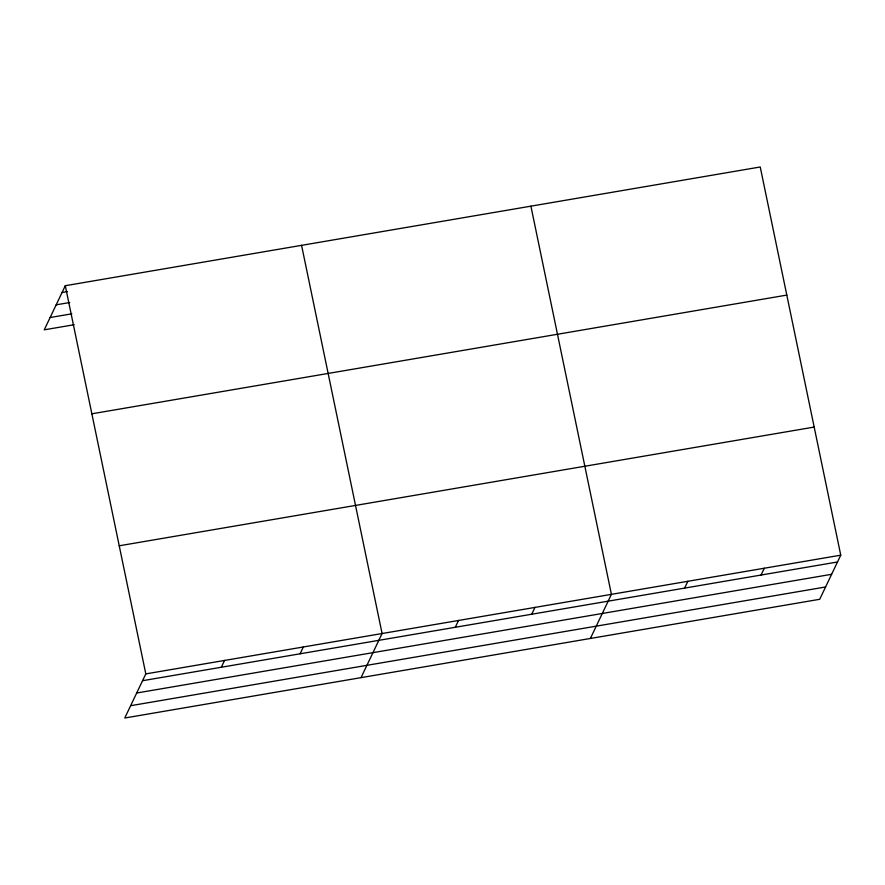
<?xml version="1.0" encoding="UTF-8"?>
<svg xmlns="http://www.w3.org/2000/svg" width="885" height="885" viewBox="0 0 885 885"><rect width="100%" height="100%" fill="white"/><g stroke="black" fill="none" stroke-linecap="round" stroke-linejoin="round"><path stroke-width="1.33" d="M65.291 285.711L145.804 673.894L124.763 718.012L819.709 599.289L840.75 555.172L760.237 166.988L65.291 285.711L44.25 329.828L74.13 324.729M221.316 667.246L224.569 660.431M300.07 653.794L303.323 646.979M361.036 677.644L382.088 633.527L301.575 245.344M455.277 627.277L458.53 620.462M531.719 614.223L534.971 607.409M590.372 638.472L611.413 594.344L530.912 206.172M684.614 588.105L687.866 581.29M761.056 575.051L764.308 568.225M62.038 292.526L67.47 291.596M56.175 304.838L69.749 302.515M50.124 317.516L71.851 313.81M91.863 413.804L786.809 295.092M119.232 545.791L814.178 427.068M145.804 673.894L840.75 555.172M142.551 680.709L837.498 561.986M136.677 693.01L831.623 574.299M130.626 705.699L825.583 586.976"/></g></svg>
